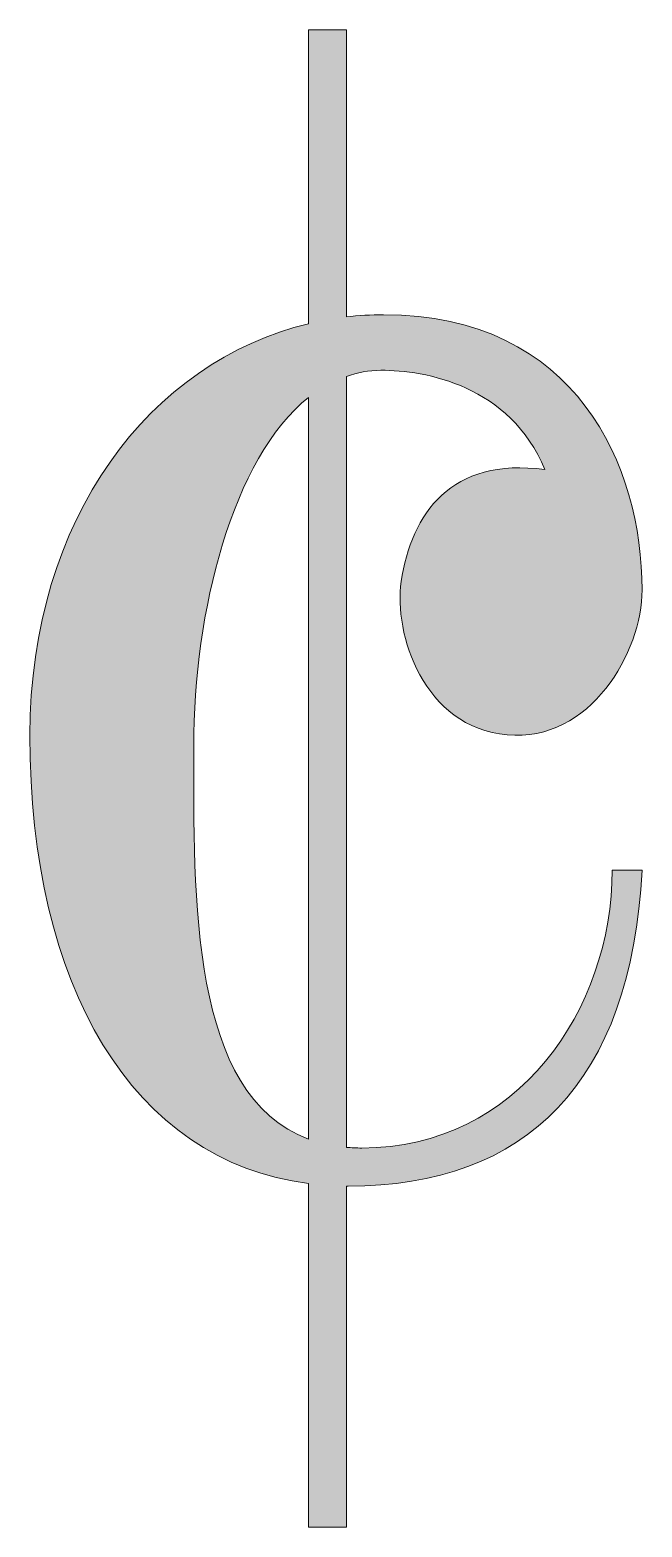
# Model space of a CAD drawing. Header units: inches. Extents: x 43.6 to 56.3, y -65.6 to -34.5.
import ezdxf

# ---------------------------------------------------------------- set-up
doc = ezdxf.new("R2010")
doc.units = ezdxf.units.IN
doc.header["$MEASUREMENT"] = 0
doc.layers.add('Layer 1', color=7, linetype='Continuous')

msp = doc.modelspace()

# ---------------------------------------------------------------- hatches: boundary and pattern name
at = {"layer": 'Layer 1', "true_color": 0x231f20}
h = msp.add_hatch(color=250, dxfattribs=at)
h.dxf.hatch_style = 2
edge = h.paths.add_edge_path()
edge.add_spline(control_points=[(50.476, -57.764), (50.365, -57.764), (50.258, -57.759), (50.154, -57.751), (50.154, -57.751), (50.154, -41.714), (50.154, -41.714), (50.383, -41.638), (50.619, -41.587), (50.872, -41.587), (51.789, -41.587), (53.561, -41.892), (54.285, -43.654), (52.33, -43.385), (51.511, -44.568), (51.296, -45.982), (51.132, -47.058), (51.762, -49.017), (53.498, -49.171), (55.234, -49.324), (56.31, -47.455), (56.31, -46.152), (56.31, -43.589), (54.951, -40.431), (50.929, -40.431), (50.667, -40.431), (50.409, -40.447), (50.154, -40.477), (50.154, -40.477), (50.154, -34.508), (50.154, -34.508), (50.154, -34.508), (49.367, -34.508), (49.367, -34.508), (49.367, -34.508), (49.367, -40.619), (49.367, -40.619), (46.078, -41.405), (43.565, -44.657), (43.565, -49.18), (43.565, -54.381), (45.684, -58.032), (49.367, -58.502), (49.367, -58.502), (49.367, -65.648), (49.367, -65.648), (49.367, -65.648), (50.154, -65.648), (50.154, -65.648), (50.154, -65.648), (50.154, -58.555), (50.154, -58.555), (50.167, -58.555), (50.179, -58.557), (50.192, -58.557), (53.9, -58.557), (56.083, -56.405), (56.31, -51.987), (56.31, -51.987), (55.687, -51.987), (55.687, -51.987), (55.687, -54.871), (53.723, -57.764), (50.476, -57.764)], knot_values=[0, 0, 0, 0, 1, 1, 1, 2, 2, 2, 3, 3, 3, 4, 4, 4, 5, 5, 5, 6, 6, 6, 7, 7, 7, 8, 8, 8, 9, 9, 9, 10, 10, 10, 11, 11, 11, 12, 12, 12, 13, 13, 13, 14, 14, 14, 15, 15, 15, 16, 16, 16, 17, 17, 17, 18, 18, 18, 19, 19, 19, 20, 20, 20, 21, 21, 21, 21], degree=3, periodic=1)
edge = h.paths.add_edge_path()
edge.add_spline(control_points=[(49.367, -57.578), (46.893, -56.668), (46.975, -52.559), (46.975, -49.403), (46.975, -46.612), (47.779, -43.414), (49.367, -42.15), (49.367, -42.15), (49.367, -57.578), (49.367, -57.578)], knot_values=[0, 0, 0, 0, 1, 1, 1, 2, 2, 2, 3, 3, 3, 3], degree=3, periodic=1)

# ---------------------------------------------------------------- linework, layer by layer
at = {"layer": 'Layer 1', "lineweight": 0}
for points, knots in [([(50.476, -57.764), (50.365, -57.764), (50.258, -57.759), (50.154, -57.751), (50.154, -57.751), (50.154, -41.714), (50.154, -41.714), (50.383, -41.638), (50.619, -41.587), (50.872, -41.587), (51.789, -41.587), (53.561, -41.892), (54.285, -43.654), (52.33, -43.385), (51.511, -44.568), (51.296, -45.982), (51.132, -47.058), (51.762, -49.017), (53.498, -49.171), (55.234, -49.324), (56.31, -47.455), (56.31, -46.152), (56.31, -43.589), (54.951, -40.431), (50.929, -40.431), (50.667, -40.431), (50.409, -40.447), (50.154, -40.477), (50.154, -40.477), (50.154, -34.508), (50.154, -34.508), (50.154, -34.508), (49.367, -34.508), (49.367, -34.508), (49.367, -34.508), (49.367, -40.619), (49.367, -40.619), (46.078, -41.405), (43.565, -44.657), (43.565, -49.18), (43.565, -54.381), (45.684, -58.032), (49.367, -58.502), (49.367, -58.502), (49.367, -65.648), (49.367, -65.648), (49.367, -65.648), (50.154, -65.648), (50.154, -65.648), (50.154, -65.648), (50.154, -58.555), (50.154, -58.555), (50.167, -58.555), (50.179, -58.557), (50.192, -58.557), (53.9, -58.557), (56.083, -56.405), (56.31, -51.987), (56.31, -51.987), (55.687, -51.987), (55.687, -51.987), (55.687, -54.871), (53.723, -57.764), (50.476, -57.764)], [0, 0, 0, 0, 1, 1, 1, 2, 2, 2, 3, 3, 3, 4, 4, 4, 5, 5, 5, 6, 6, 6, 7, 7, 7, 8, 8, 8, 9, 9, 9, 10, 10, 10, 11, 11, 11, 12, 12, 12, 13, 13, 13, 14, 14, 14, 15, 15, 15, 16, 16, 16, 17, 17, 17, 18, 18, 18, 19, 19, 19, 20, 20, 20, 21, 21, 21, 21]), ([(49.367, -57.578), (46.893, -56.668), (46.975, -52.559), (46.975, -49.403), (46.975, -46.612), (47.779, -43.414), (49.367, -42.15), (49.367, -42.15), (49.367, -57.578), (49.367, -57.578)], [0, 0, 0, 0, 1, 1, 1, 2, 2, 2, 3, 3, 3, 3])]:
    msp.add_open_spline(points, degree=3, knots=knots, dxfattribs=at)

doc.saveas('drawing.dxf')
